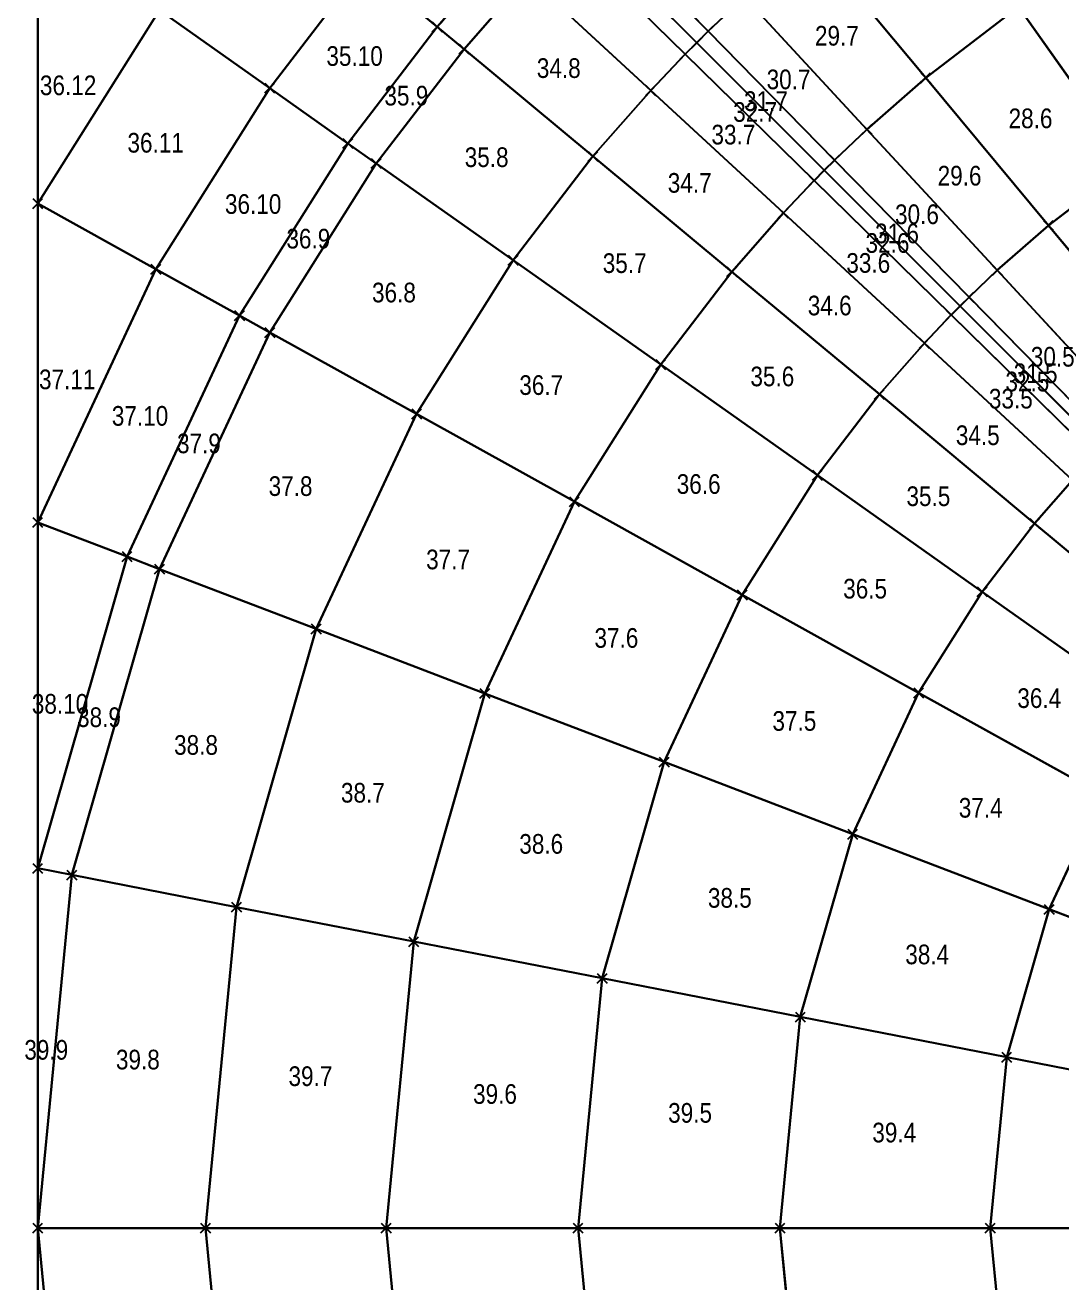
# Model space of a CAD drawing. Extents: x -1.9 to 2.84, y -1.88 to 2.84.
# Drawn here: x -1.888 to -0.834, y -0.056 to 1.223 of the extents above; entities that cross this region are included whole.
import ezdxf
from ezdxf.enums import TextEntityAlignment as Align

# ---------------------------------------------------------------- set-up
doc = ezdxf.new("R2010")
doc.units = 0
doc.header["$MEASUREMENT"] = 0
doc.header["$PDMODE"] = 3
doc.header["$PDSIZE"] = 0.005
for name, color, linetype in [('ArcoBranches', 6, 'Continuous'), ('ColmoBranches', 7, 'Continuous'), ('ColmoNodes', 7, 'Continuous'), ('DiagonaliBranches', 20, 'Continuous'), ('DiagonaliNodes', 7, 'Continuous'), ('Faces', 160, 'Continuous'), ('FacesName', 1, 'Continuous'), ('MeridianiBranches', 3, 'Continuous'), ('NodiInterni', 1, 'Continuous'), ('ParalleliBranches', 2, 'Continuous')]:
    doc.layers.add(name, color=color, linetype=linetype)
doc.styles.get("Standard").update_dxf_attribs({"font": 'ARIALN.TTF'})

msp = doc.modelspace()

# ---------------------------------------------------------------- linework, layer by layer
at = {"layer": 'ArcoBranches'}
for p, q in [((-1.875, 1.3258, 1.3258), (-1.875, 1.0417, 1.559)), ((-1.875, 1.0417, 1.559), (-1.875, 0.7175, 1.7323)), ((-1.875, 0.7175, 1.7323), (-1.875, 0.3658, 1.839)), ((-1.875, 0.3658, 1.839), (-1.875, 0, 1.875)), ((-1.875, 0, 1.875), (-1.875, -0.3658, 1.839))]:
    msp.add_line(p, q, dxfattribs=at)
at = {"layer": 'ColmoBranches'}
for p, q in [((-1.7044, 0, 2.0313), (-1.875, 0, 1.875)), ((-1.5209, 0, 2.1721), (-1.7044, 0, 2.0313)), ((-1.3258, 0, 2.2964), (-1.5209, 0, 2.1721)), ((-1.1206, 0, 2.4032), (-1.3258, 0, 2.2964)), ((-0.9069, 0, 2.4917), (-1.1206, 0, 2.4032)), ((-0.6863, 0, 2.5613), (-0.9069, 0, 2.4917))]:
    msp.add_line(p, q, dxfattribs=at)
at = {"layer": 'ColmoNodes'}
for p in [(-1.875, 0, 1.875), (-1.7044, 0, 2.0313), (-1.5209, 0, 2.1721), (-1.3258, 0, 2.2964), (-1.1206, 0, 2.4032), (-0.9069, 0, 2.4917)]:
    msp.add_point(p, dxfattribs=at)
at = {"layer": 'DiagonaliBranches'}
for p, q in [((-1.2052, 1.2052, 2.0313), (-1.3258, 1.3258, 1.875)), ((-1.0755, 1.0755, 2.1721), (-1.2052, 1.2052, 2.0313)), ((-0.9375, 0.9375, 2.2964), (-1.0755, 1.0755, 2.1721)), ((-0.7924, 0.7924, 2.4032), (-0.9375, 0.9375, 2.2964))]:
    msp.add_line(p, q, dxfattribs=at)
at = {"layer": 'DiagonaliNodes'}
for p in [(-1.2052, 1.2052, 2.0313), (-1.0755, 1.0755, 2.1721), (-0.9375, 0.9375, 2.2964)]:
    msp.add_point(p, dxfattribs=at)
at = {"layer": 'Faces'}
for points in [[(-0.8781, 1.2418, 2.1721), (-0.9724, 1.1695, 2.1721), (-1.0897, 1.3106, 2.0313), (-0.9841, 1.3917, 2.0313)], [(-1.5437, 1.2835, 1.7323), (-1.6392, 1.1591, 1.7323), (-1.7513, 1.2384, 1.559), (-1.6493, 1.3713, 1.559)], [(-1.1566, 1.2519, 2.0313), (-1.1935, 1.2169, 2.0313), (-1.3129, 1.3386, 1.875), (-1.2724, 1.3772, 1.875)], [(-1.4032, 1.2964, 1.839), (-1.4689, 1.2214, 1.839), (-1.5437, 1.2835, 1.7323), (-1.4746, 1.3624, 1.7323)], [(-1.1935, 1.2169, 2.0313), (-1.2052, 1.2052, 2.0313), (-1.3258, 1.3258, 1.875), (-1.3129, 1.3386, 1.875)], [(-1.7513, 1.2384, 1.559), (-1.875, 1.0417, 1.559), (-1.875, 1.0417, 1.559), (-1.875, 1.3258, 1.3258)], [(-1.2052, 1.2052, 2.0313), (-1.2169, 1.1935, 2.0313), (-1.3386, 1.3129, 1.875), (-1.3258, 1.3258, 1.875)], [(-0.6439, 1.159, 2.2964), (-0.7655, 1.0825, 2.2964), (-0.8781, 1.2418, 2.1721), (-0.7386, 1.3295, 2.1721)], [(-1.2169, 1.1935, 2.0313), (-1.2519, 1.1566, 2.0313), (-1.3772, 1.2724, 1.875), (-1.3386, 1.3129, 1.875)], [(-0.9724, 1.1695, 2.1721), (-1.0321, 1.1171, 2.1721), (-1.1566, 1.2519, 2.0313), (-1.0897, 1.3106, 2.0313)], [(-1.3772, 1.2724, 1.875), (-1.4417, 1.1988, 1.875), (-1.4689, 1.2214, 1.839), (-1.4032, 1.2964, 1.839)], [(-1.4689, 1.2214, 1.839), (-1.5598, 1.1029, 1.839), (-1.6392, 1.1591, 1.7323), (-1.5437, 1.2835, 1.7323)], [(-1.2519, 1.1566, 2.0313), (-1.3106, 1.0897, 2.0313), (-1.4417, 1.1988, 1.875), (-1.3772, 1.2724, 1.875)], [(-1.0321, 1.1171, 2.1721), (-1.065, 1.0858, 2.1721), (-1.1935, 1.2169, 2.0313), (-1.1566, 1.2519, 2.0313)], [(-0.7655, 1.0825, 2.2964), (-0.8477, 1.0195, 2.2964), (-0.9724, 1.1695, 2.1721), (-0.8781, 1.2418, 2.1721)], [(-1.6392, 1.1591, 1.7323), (-1.755, 0.975, 1.7323), (-1.875, 1.0417, 1.559), (-1.7513, 1.2384, 1.559)], [(-1.4417, 1.1988, 1.875), (-1.5309, 1.0825, 1.875), (-1.5598, 1.1029, 1.839), (-1.4689, 1.2214, 1.839)], [(-1.065, 1.0858, 2.1721), (-1.0755, 1.0755, 2.1721), (-1.2052, 1.2052, 2.0313), (-1.1935, 1.2169, 2.0313)], [(-1.0755, 1.0755, 2.1721), (-1.0858, 1.065, 2.1721), (-1.2169, 1.1935, 2.0313), (-1.2052, 1.2052, 2.0313)], [(-1.3106, 1.0897, 2.0313), (-1.3917, 0.9841, 2.0313), (-1.5309, 1.0825, 1.875), (-1.4417, 1.1988, 1.875)], [(-1.0858, 1.065, 2.1721), (-1.1171, 1.0321, 2.1721), (-1.2519, 1.1566, 2.0313), (-1.2169, 1.1935, 2.0313)], [(-0.8477, 1.0195, 2.2964), (-0.8997, 0.9738, 2.2964), (-1.0321, 1.1171, 2.1721), (-0.9724, 1.1695, 2.1721)], [(-1.5598, 1.1029, 1.839), (-1.6699, 0.9278, 1.839), (-1.755, 0.975, 1.7323), (-1.6392, 1.1591, 1.7323)], [(-1.1171, 1.0321, 2.1721), (-1.1695, 0.9724, 2.1721), (-1.3106, 1.0897, 2.0313), (-1.2519, 1.1566, 2.0313)], [(-0.8997, 0.9738, 2.2964), (-0.9284, 0.9465, 2.2964), (-1.065, 1.0858, 2.1721), (-1.0321, 1.1171, 2.1721)], [(-1.5309, 1.0825, 1.875), (-1.639, 0.9106, 1.875), (-1.6699, 0.9278, 1.839), (-1.5598, 1.1029, 1.839)], [(-1.1695, 0.9724, 2.1721), (-1.2418, 0.8781, 2.1721), (-1.3917, 0.9841, 2.0313), (-1.3106, 1.0897, 2.0313)], [(-1.3917, 0.9841, 2.0313), (-1.4899, 0.8278, 2.0313), (-1.639, 0.9106, 1.875), (-1.5309, 1.0825, 1.875)], [(-0.9375, 0.9375, 2.2964), (-0.9465, 0.9284, 2.2964), (-1.0858, 1.065, 2.1721), (-1.0755, 1.0755, 2.1721)], [(-0.9284, 0.9465, 2.2964), (-0.9375, 0.9375, 2.2964), (-1.0755, 1.0755, 2.1721), (-1.065, 1.0858, 2.1721)], [(-0.647, 0.915, 2.4032), (-0.7165, 0.8617, 2.4032), (-0.8477, 1.0195, 2.2964), (-0.7655, 1.0825, 2.2964)], [(-0.9465, 0.9284, 2.2964), (-0.9738, 0.8997, 2.2964), (-1.1171, 1.0321, 2.1721), (-1.0858, 1.065, 2.1721)], [(-1.755, 0.975, 1.7323), (-1.875, 0.7175, 1.7323), (-1.875, 0.7175, 1.7323), (-1.875, 1.0417, 1.559)], [(-0.9738, 0.8997, 2.2964), (-1.0195, 0.8477, 2.2964), (-1.1695, 0.9724, 2.1721), (-1.1171, 1.0321, 2.1721)], [(-0.7165, 0.8617, 2.4032), (-0.7605, 0.8231, 2.4032), (-0.8997, 0.9738, 2.2964), (-0.8477, 1.0195, 2.2964)], [(-1.6699, 0.9278, 1.839), (-1.7842, 0.6828, 1.839), (-1.875, 0.7175, 1.7323), (-1.755, 0.975, 1.7323)], [(-1.2418, 0.8781, 2.1721), (-1.3295, 0.7386, 2.1721), (-1.4899, 0.8278, 2.0313), (-1.3917, 0.9841, 2.0313)], [(-1.0195, 0.8477, 2.2964), (-1.0825, 0.7655, 2.2964), (-1.2418, 0.8781, 2.1721), (-1.1695, 0.9724, 2.1721)], [(-0.7605, 0.8231, 2.4032), (-0.7847, 0.8001, 2.4032), (-0.9284, 0.9465, 2.2964), (-0.8997, 0.9738, 2.2964)], [(-0.7847, 0.8001, 2.4032), (-0.7924, 0.7924, 2.4032), (-0.9375, 0.9375, 2.2964), (-0.9284, 0.9465, 2.2964)], [(-0.7924, 0.7924, 2.4032), (-0.8001, 0.7847, 2.4032), (-0.9465, 0.9284, 2.2964), (-0.9375, 0.9375, 2.2964)], [(-1.639, 0.9106, 1.875), (-1.7512, 0.6701, 1.875), (-1.7842, 0.6828, 1.839), (-1.6699, 0.9278, 1.839)], [(-0.8001, 0.7847, 2.4032), (-0.8231, 0.7605, 2.4032), (-0.9738, 0.8997, 2.2964), (-0.9465, 0.9284, 2.2964)], [(-1.4899, 0.8278, 2.0313), (-1.5919, 0.6092, 2.0313), (-1.7512, 0.6701, 1.875), (-1.639, 0.9106, 1.875)], [(-0.8231, 0.7605, 2.4032), (-0.8617, 0.7165, 2.4032), (-1.0195, 0.8477, 2.2964), (-0.9738, 0.8997, 2.2964)], [(-1.0825, 0.7655, 2.2964), (-1.159, 0.6439, 2.2964), (-1.3295, 0.7386, 2.1721), (-1.2418, 0.8781, 2.1721)], [(-0.8617, 0.7165, 2.4032), (-0.915, 0.647, 2.4032), (-1.0825, 0.7655, 2.2964), (-1.0195, 0.8477, 2.2964)], [(-1.3295, 0.7386, 2.1721), (-1.4205, 0.5436, 2.1721), (-1.5919, 0.6092, 2.0313), (-1.4899, 0.8278, 2.0313)], [(-0.915, 0.647, 2.4032), (-0.9796, 0.5442, 2.4032), (-1.159, 0.6439, 2.2964), (-1.0825, 0.7655, 2.2964)], [(-0.6661, 0.6154, 2.4917), (-0.6974, 0.5798, 2.4917), (-0.8617, 0.7165, 2.4032), (-0.8231, 0.7605, 2.4032)], [(-1.159, 0.6439, 2.2964), (-1.2383, 0.4739, 2.2964), (-1.4205, 0.5436, 2.1721), (-1.3295, 0.7386, 2.1721)], [(-1.7842, 0.6828, 1.839), (-1.875, 0.3658, 1.839), (-1.875, 0.3658, 1.839), (-1.875, 0.7175, 1.7323)], [(-0.6974, 0.5798, 2.4917), (-0.7405, 0.5236, 2.4917), (-0.915, 0.647, 2.4032), (-0.8617, 0.7165, 2.4032)], [(-1.7512, 0.6701, 1.875), (-1.8403, 0.359, 1.875), (-1.875, 0.3658, 1.839), (-1.7842, 0.6828, 1.839)], [(-1.5919, 0.6092, 2.0313), (-1.6729, 0.3264, 2.0313), (-1.8403, 0.359, 1.875), (-1.7512, 0.6701, 1.875)], [(-0.9796, 0.5442, 2.4032), (-1.0466, 0.4005, 2.4032), (-1.2383, 0.4739, 2.2964), (-1.159, 0.6439, 2.2964)], [(-0.7405, 0.5236, 2.4917), (-0.7928, 0.4404, 2.4917), (-0.9796, 0.5442, 2.4032), (-0.915, 0.647, 2.4032)], [(-1.4205, 0.5436, 2.1721), (-1.4928, 0.2912, 2.1721), (-1.6729, 0.3264, 2.0313), (-1.5919, 0.6092, 2.0313)], [(-1.2383, 0.4739, 2.2964), (-1.3013, 0.2539, 2.2964), (-1.4928, 0.2912, 2.1721), (-1.4205, 0.5436, 2.1721)], [(-0.7928, 0.4404, 2.4917), (-0.847, 0.3241, 2.4917), (-1.0466, 0.4005, 2.4032), (-0.9796, 0.5442, 2.4032)], [(-1.0466, 0.4005, 2.4032), (-1.0999, 0.2146, 2.4032), (-1.3013, 0.2539, 2.2964), (-1.2383, 0.4739, 2.2964)], [(-0.5999, 0.3333, 2.5613), (-0.641, 0.2453, 2.5613), (-0.847, 0.3241, 2.4917), (-0.7928, 0.4404, 2.4917)], [(-0.847, 0.3241, 2.4917), (-0.8901, 0.1737, 2.4917), (-1.0999, 0.2146, 2.4032), (-1.0466, 0.4005, 2.4032)], [(-1.8403, 0.359, 1.875), (-1.875, 0, 1.875), (-1.875, 0, 1.875), (-1.875, 0.3658, 1.839)], [(-1.6729, 0.3264, 2.0313), (-1.7044, 0, 2.0313), (-1.875, 0, 1.875), (-1.8403, 0.359, 1.875)], [(-1.4928, 0.2912, 2.1721), (-1.5209, 0, 2.1721), (-1.7044, 0, 2.0313), (-1.6729, 0.3264, 2.0313)], [(-0.641, 0.2453, 2.5613), (-0.6736, 0.1314, 2.5613), (-0.8901, 0.1737, 2.4917), (-0.847, 0.3241, 2.4917)], [(-1.3013, 0.2539, 2.2964), (-1.3258, 0, 2.2964), (-1.5209, 0, 2.1721), (-1.4928, 0.2912, 2.1721)], [(-1.0999, 0.2146, 2.4032), (-1.1206, 0, 2.4032), (-1.3258, 0, 2.2964), (-1.3013, 0.2539, 2.2964)], [(-0.8901, 0.1737, 2.4917), (-0.9069, 0, 2.4917), (-1.1206, 0, 2.4032), (-1.0999, 0.2146, 2.4032)], [(-0.6736, 0.1314, 2.5613), (-0.6863, 0, 2.5613), (-0.9069, 0, 2.4917), (-0.8901, 0.1737, 2.4917)], [(-1.7044, 0, 2.0313), (-1.6729, -0.3264, 2.0313), (-1.8403, -0.359, 1.875), (-1.875, 0, 1.875)], [(-1.875, 0, 1.875), (-1.8403, -0.359, 1.875), (-1.875, -0.3658, 1.839), (-1.875, 0, 1.875)], [(-1.5209, 0, 2.1721), (-1.4928, -0.2912, 2.1721), (-1.6729, -0.3264, 2.0313), (-1.7044, 0, 2.0313)], [(-1.3258, 0, 2.2964), (-1.3013, -0.2539, 2.2964), (-1.4928, -0.2912, 2.1721), (-1.5209, 0, 2.1721)], [(-1.1206, 0, 2.4032), (-1.0999, -0.2146, 2.4032), (-1.3013, -0.2539, 2.2964), (-1.3258, 0, 2.2964)], [(-0.9069, 0, 2.4917), (-0.8901, -0.1737, 2.4917), (-1.0999, -0.2146, 2.4032), (-1.1206, 0, 2.4032)], [(-0.6863, 0, 2.5613), (-0.6736, -0.1314, 2.5613), (-0.8901, -0.1737, 2.4917), (-0.9069, 0, 2.4917)]]:
    msp.add_3dface(points, dxfattribs=at)
at = {"layer": 'MeridianiBranches'}
for p, q in [((-1.1935, 1.2169, 2.0313), (-1.3129, 1.3386, 1.875)), ((-1.2169, 1.1935, 2.0313), (-1.3386, 1.3129, 1.875)), ((-0.9724, 1.1695, 2.1721), (-1.0897, 1.3106, 2.0313)), ((-1.4689, 1.2214, 1.839), (-1.5437, 1.2835, 1.7323)), ((-1.2519, 1.1566, 2.0313), (-1.3772, 1.2724, 1.875)), ((-1.0321, 1.1171, 2.1721), (-1.1566, 1.2519, 2.0313)), ((-0.7655, 1.0825, 2.2964), (-0.8781, 1.2418, 2.1721)), ((-1.6392, 1.1591, 1.7323), (-1.7513, 1.2384, 1.559)), ((-1.4417, 1.1988, 1.875), (-1.4689, 1.2214, 1.839)), ((-1.065, 1.0858, 2.1721), (-1.1935, 1.2169, 2.0313)), ((-1.3106, 1.0897, 2.0313), (-1.4417, 1.1988, 1.875)), ((-1.0858, 1.065, 2.1721), (-1.2169, 1.1935, 2.0313)), ((-0.8477, 1.0195, 2.2964), (-0.9724, 1.1695, 2.1721)), ((-1.5598, 1.1029, 1.839), (-1.6392, 1.1591, 1.7323)), ((-1.1171, 1.0321, 2.1721), (-1.2519, 1.1566, 2.0313)), ((-0.8997, 0.9738, 2.2964), (-1.0321, 1.1171, 2.1721)), ((-1.5309, 1.0825, 1.875), (-1.5598, 1.1029, 1.839)), ((-1.1695, 0.9724, 2.1721), (-1.3106, 1.0897, 2.0313)), ((-1.3917, 0.9841, 2.0313), (-1.5309, 1.0825, 1.875)), ((-0.9284, 0.9465, 2.2964), (-1.065, 1.0858, 2.1721)), ((-0.9465, 0.9284, 2.2964), (-1.0858, 1.065, 2.1721)), ((-1.755, 0.975, 1.7323), (-1.875, 1.0417, 1.559)), ((-0.9738, 0.8997, 2.2964), (-1.1171, 1.0321, 2.1721)), ((-0.7165, 0.8617, 2.4032), (-0.8477, 1.0195, 2.2964)), ((-1.6699, 0.9278, 1.839), (-1.755, 0.975, 1.7323)), ((-1.2418, 0.8781, 2.1721), (-1.3917, 0.9841, 2.0313)), ((-1.0195, 0.8477, 2.2964), (-1.1695, 0.9724, 2.1721)), ((-0.7605, 0.8231, 2.4032), (-0.8997, 0.9738, 2.2964)), ((-0.7847, 0.8001, 2.4032), (-0.9284, 0.9465, 2.2964)), ((-1.639, 0.9106, 1.875), (-1.6699, 0.9278, 1.839)), ((-0.8001, 0.7847, 2.4032), (-0.9465, 0.9284, 2.2964)), ((-1.4899, 0.8278, 2.0313), (-1.639, 0.9106, 1.875)), ((-0.8231, 0.7605, 2.4032), (-0.9738, 0.8997, 2.2964)), ((-1.0825, 0.7655, 2.2964), (-1.2418, 0.8781, 2.1721)), ((-0.8617, 0.7165, 2.4032), (-1.0195, 0.8477, 2.2964)), ((-1.3295, 0.7386, 2.1721), (-1.4899, 0.8278, 2.0313)), ((-0.915, 0.647, 2.4032), (-1.0825, 0.7655, 2.2964)), ((-1.159, 0.6439, 2.2964), (-1.3295, 0.7386, 2.1721)), ((-1.7842, 0.6828, 1.839), (-1.875, 0.7175, 1.7323)), ((-0.6974, 0.5798, 2.4917), (-0.8617, 0.7165, 2.4032)), ((-1.7512, 0.6701, 1.875), (-1.7842, 0.6828, 1.839)), ((-1.5919, 0.6092, 2.0313), (-1.7512, 0.6701, 1.875)), ((-0.9796, 0.5442, 2.4032), (-1.159, 0.6439, 2.2964)), ((-0.7405, 0.5236, 2.4917), (-0.915, 0.647, 2.4032)), ((-1.4205, 0.5436, 2.1721), (-1.5919, 0.6092, 2.0313)), ((-1.2383, 0.4739, 2.2964), (-1.4205, 0.5436, 2.1721)), ((-0.7928, 0.4404, 2.4917), (-0.9796, 0.5442, 2.4032)), ((-1.0466, 0.4005, 2.4032), (-1.2383, 0.4739, 2.2964)), ((-0.847, 0.3241, 2.4917), (-1.0466, 0.4005, 2.4032)), ((-1.8403, 0.359, 1.875), (-1.875, 0.3658, 1.839)), ((-1.6729, 0.3264, 2.0313), (-1.8403, 0.359, 1.875)), ((-1.4928, 0.2912, 2.1721), (-1.6729, 0.3264, 2.0313)), ((-0.641, 0.2453, 2.5613), (-0.847, 0.3241, 2.4917)), ((-1.3013, 0.2539, 2.2964), (-1.4928, 0.2912, 2.1721)), ((-1.0999, 0.2146, 2.4032), (-1.3013, 0.2539, 2.2964)), ((-0.8901, 0.1737, 2.4917), (-1.0999, 0.2146, 2.4032)), ((-0.6736, 0.1314, 2.5613), (-0.8901, 0.1737, 2.4917))]:
    msp.add_line(p, q, dxfattribs=at)
at = {"layer": 'NodiInterni'}
for p in [(-1.4689, 1.2214, 1.839), (-1.1935, 1.2169, 2.0313), (-1.4417, 1.1988, 1.875), (-1.2169, 1.1935, 2.0313), (-1.6392, 1.1591, 1.7323), (-0.9724, 1.1695, 2.1721), (-1.2519, 1.1566, 2.0313), (-1.0321, 1.1171, 2.1721), (-1.5598, 1.1029, 1.839), (-1.5309, 1.0825, 1.875), (-1.3106, 1.0897, 2.0313), (-1.065, 1.0858, 2.1721), (-1.0858, 1.065, 2.1721), (-1.875, 1.0417, 1.559), (-1.1171, 1.0321, 2.1721), (-0.8477, 1.0195, 2.2964), (-1.3917, 0.9841, 2.0313), (-1.755, 0.975, 1.7323), (-1.1695, 0.9724, 2.1721), (-0.8997, 0.9738, 2.2964), (-0.9284, 0.9465, 2.2964), (-1.6699, 0.9278, 1.839), (-0.9465, 0.9284, 2.2964), (-1.639, 0.9106, 1.875), (-0.9738, 0.8997, 2.2964), (-1.2418, 0.8781, 2.1721), (-1.0195, 0.8477, 2.2964), (-1.4899, 0.8278, 2.0313), (-1.0825, 0.7655, 2.2964), (-1.3295, 0.7386, 2.1721), (-1.875, 0.7175, 1.7323), (-0.8617, 0.7165, 2.4032), (-1.7842, 0.6828, 1.839), (-1.7512, 0.6701, 1.875), (-1.159, 0.6439, 2.2964), (-0.915, 0.647, 2.4032), (-1.5919, 0.6092, 2.0313), (-1.4205, 0.5436, 2.1721), (-0.9796, 0.5442, 2.4032), (-1.2383, 0.4739, 2.2964), (-1.0466, 0.4005, 2.4032), (-1.875, 0.3658, 1.839), (-1.8403, 0.359, 1.875), (-1.6729, 0.3264, 2.0313), (-0.847, 0.3241, 2.4917), (-1.4928, 0.2912, 2.1721), (-1.3013, 0.2539, 2.2964), (-1.0999, 0.2146, 2.4032), (-0.8901, 0.1737, 2.4917)]:
    msp.add_point(p, dxfattribs=at)
at = {"layer": 'ParalleliBranches'}
for p, q in [((-1.4032, 1.2964, 1.839), (-1.4689, 1.2214, 1.839)), ((-1.5437, 1.2835, 1.7323), (-1.6392, 1.1591, 1.7323)), ((-1.3772, 1.2724, 1.875), (-1.4417, 1.1988, 1.875)), ((-1.1566, 1.2519, 2.0313), (-1.1935, 1.2169, 2.0313)), ((-0.8781, 1.2418, 2.1721), (-0.9724, 1.1695, 2.1721)), ((-1.7513, 1.2384, 1.559), (-1.875, 1.0417, 1.559)), ((-1.4689, 1.2214, 1.839), (-1.5598, 1.1029, 1.839)), ((-1.1935, 1.2169, 2.0313), (-1.2052, 1.2052, 2.0313)), ((-1.2052, 1.2052, 2.0313), (-1.2169, 1.1935, 2.0313)), ((-1.4417, 1.1988, 1.875), (-1.5309, 1.0825, 1.875)), ((-1.2169, 1.1935, 2.0313), (-1.2519, 1.1566, 2.0313)), ((-0.9724, 1.1695, 2.1721), (-1.0321, 1.1171, 2.1721)), ((-1.6392, 1.1591, 1.7323), (-1.755, 0.975, 1.7323)), ((-1.2519, 1.1566, 2.0313), (-1.3106, 1.0897, 2.0313)), ((-1.0321, 1.1171, 2.1721), (-1.065, 1.0858, 2.1721)), ((-1.5598, 1.1029, 1.839), (-1.6699, 0.9278, 1.839)), ((-1.3106, 1.0897, 2.0313), (-1.3917, 0.9841, 2.0313)), ((-1.5309, 1.0825, 1.875), (-1.639, 0.9106, 1.875)), ((-1.0755, 1.0755, 2.1721), (-1.0858, 1.065, 2.1721)), ((-1.065, 1.0858, 2.1721), (-1.0755, 1.0755, 2.1721)), ((-0.7655, 1.0825, 2.2964), (-0.8477, 1.0195, 2.2964)), ((-1.0858, 1.065, 2.1721), (-1.1171, 1.0321, 2.1721)), ((-1.1171, 1.0321, 2.1721), (-1.1695, 0.9724, 2.1721)), ((-0.8477, 1.0195, 2.2964), (-0.8997, 0.9738, 2.2964)), ((-1.755, 0.975, 1.7323), (-1.875, 0.7175, 1.7323)), ((-1.3917, 0.9841, 2.0313), (-1.4899, 0.8278, 2.0313)), ((-1.1695, 0.9724, 2.1721), (-1.2418, 0.8781, 2.1721)), ((-0.8997, 0.9738, 2.2964), (-0.9284, 0.9465, 2.2964)), ((-0.9284, 0.9465, 2.2964), (-0.9375, 0.9375, 2.2964)), ((-0.9375, 0.9375, 2.2964), (-0.9465, 0.9284, 2.2964)), ((-1.6699, 0.9278, 1.839), (-1.7842, 0.6828, 1.839)), ((-0.9465, 0.9284, 2.2964), (-0.9738, 0.8997, 2.2964)), ((-1.639, 0.9106, 1.875), (-1.7512, 0.6701, 1.875)), ((-0.9738, 0.8997, 2.2964), (-1.0195, 0.8477, 2.2964)), ((-1.2418, 0.8781, 2.1721), (-1.3295, 0.7386, 2.1721)), ((-1.0195, 0.8477, 2.2964), (-1.0825, 0.7655, 2.2964)), ((-1.4899, 0.8278, 2.0313), (-1.5919, 0.6092, 2.0313)), ((-1.0825, 0.7655, 2.2964), (-1.159, 0.6439, 2.2964)), ((-0.8231, 0.7605, 2.4032), (-0.8617, 0.7165, 2.4032)), ((-1.3295, 0.7386, 2.1721), (-1.4205, 0.5436, 2.1721)), ((-0.8617, 0.7165, 2.4032), (-0.915, 0.647, 2.4032)), ((-1.7842, 0.6828, 1.839), (-1.875, 0.3658, 1.839)), ((-1.7512, 0.6701, 1.875), (-1.8403, 0.359, 1.875)), ((-1.159, 0.6439, 2.2964), (-1.2383, 0.4739, 2.2964)), ((-0.915, 0.647, 2.4032), (-0.9796, 0.5442, 2.4032)), ((-1.5919, 0.6092, 2.0313), (-1.6729, 0.3264, 2.0313)), ((-1.4205, 0.5436, 2.1721), (-1.4928, 0.2912, 2.1721)), ((-0.9796, 0.5442, 2.4032), (-1.0466, 0.4005, 2.4032)), ((-1.2383, 0.4739, 2.2964), (-1.3013, 0.2539, 2.2964)), ((-0.7928, 0.4404, 2.4917), (-0.847, 0.3241, 2.4917)), ((-1.0466, 0.4005, 2.4032), (-1.0999, 0.2146, 2.4032)), ((-1.8403, 0.359, 1.875), (-1.875, 0, 1.875)), ((-1.6729, 0.3264, 2.0313), (-1.7044, 0, 2.0313)), ((-0.847, 0.3241, 2.4917), (-0.8901, 0.1737, 2.4917)), ((-1.4928, 0.2912, 2.1721), (-1.5209, 0, 2.1721)), ((-1.3013, 0.2539, 2.2964), (-1.3258, 0, 2.2964)), ((-1.0999, 0.2146, 2.4032), (-1.1206, 0, 2.4032)), ((-0.8901, 0.1737, 2.4917), (-0.9069, 0, 2.4917)), ((-1.875, 0, 1.875), (-1.8403, -0.359, 1.875)), ((-1.7044, 0, 2.0313), (-1.6729, -0.3264, 2.0313)), ((-1.5209, 0, 2.1721), (-1.4928, -0.2912, 2.1721)), ((-1.3258, 0, 2.2964), (-1.3013, -0.2539, 2.2964)), ((-1.1206, 0, 2.4032), (-1.0999, -0.2146, 2.4032)), ((-0.9069, 0, 2.4917), (-0.8901, -0.1737, 2.4917))]:
    msp.add_line(p, q, dxfattribs=at)

# ---------------------------------------------------------------- texts
at = {"layer": 'FacesName'}
for s, p in [('29.7', (-1.0627, 1.2123, 2.1017)), ('35.10', (-1.5529, 1.1917, 1.7856)), ('34.8', (-1.3454, 1.1794, 1.9531)), ('30.7', (-1.1118, 1.1679, 2.1017)), ('36.12', (-1.8441, 1.1619, 1.5007)), ('35.9', (-1.5003, 1.1514, 1.857)), ('31.7', (-1.1348, 1.1458, 2.1017)), ('32.7', (-1.1458, 1.1348, 2.1017)), ('28.6', (-0.8659, 1.1283, 2.2343)), ('36.11', (-1.7551, 1.1035, 1.6456)), ('33.7', (-1.1679, 1.1118, 2.1017)), ('35.8', (-1.4187, 1.0888, 1.9531)), ('29.6', (-0.938, 1.07, 2.2343)), ('34.7', (-1.2123, 1.0627, 2.1017)), ('36.10', (-1.656, 1.0412, 1.7856)), ('30.6', (-0.9813, 1.0308, 2.2343)), ('36.9', (-1.5999, 1.006, 1.857)), ('32.6', (-1.0113, 1.0016, 2.2343)), ('31.6', (-1.0016, 1.0113, 2.2343)), ('35.7', (-1.2784, 0.9811, 2.1017)), ('33.6', (-1.0308, 0.9813, 2.2343)), ('36.8', (-1.5129, 0.9512, 1.9531)), ('34.6', (-1.07, 0.938, 2.2343)), ('30.5', (-0.8433, 0.8859, 2.3498)), ('37.11', (-1.845, 0.8629, 1.689)), ('35.6', (-1.1283, 0.8659, 2.2343)), ('32.5', (-0.8691, 0.8607, 2.3498)), ('31.5', (-0.8607, 0.8691, 2.3498)), ('36.7', (-1.3632, 0.8571, 2.1017)), ('33.5', (-0.8859, 0.8433, 2.3498)), ('37.10', (-1.771, 0.8258, 1.7856)), ('37.9', (-1.7111, 0.7978, 1.857)), ('34.5', (-0.9195, 0.8061, 2.3498)), ('37.8', (-1.618, 0.7544, 1.9531)), ('36.6', (-1.2032, 0.7565, 2.2343)), ('35.5', (-0.9697, 0.7441, 2.3498)), ('37.7', (-1.4579, 0.6798, 2.1017)), ('36.5', (-1.034, 0.6501, 2.3498)), ('37.6', (-1.2868, 0.6, 2.2343)), ('38.10', (-1.8523, 0.533, 1.8123)), ('36.4', (-0.857, 0.5388, 2.4475)), ('38.9', (-1.8127, 0.5194, 1.857)), ('37.5', (-1.1059, 0.5156, 2.3498)), ('38.8', (-1.7141, 0.4912, 1.9531)), ('38.7', (-1.5445, 0.4426, 2.1017)), ('37.4', (-0.9165, 0.4273, 2.4475)), ('38.6', (-1.3632, 0.3906, 2.2343)), ('38.5', (-1.1715, 0.3357, 2.3498)), ('38.4', (-0.9709, 0.2782, 2.4475)), ('39.9', (-1.8663, 0.1812, 1.866)), ('39.8', (-1.7732, 0.1713, 1.9531)), ('39.7', (-1.5978, 0.1544, 2.1017)), ('39.6', (-1.4102, 0.1363, 2.2343)), ('39.5', (-1.2119, 0.1171, 2.3498)), ('39.4', (-1.0044, 0.0971, 2.4475))]:
    msp.add_text(s, height=0.02, dxfattribs=at).set_placement(p, align=Align.MIDDLE_CENTER)

doc.saveas('drawing.dxf')
